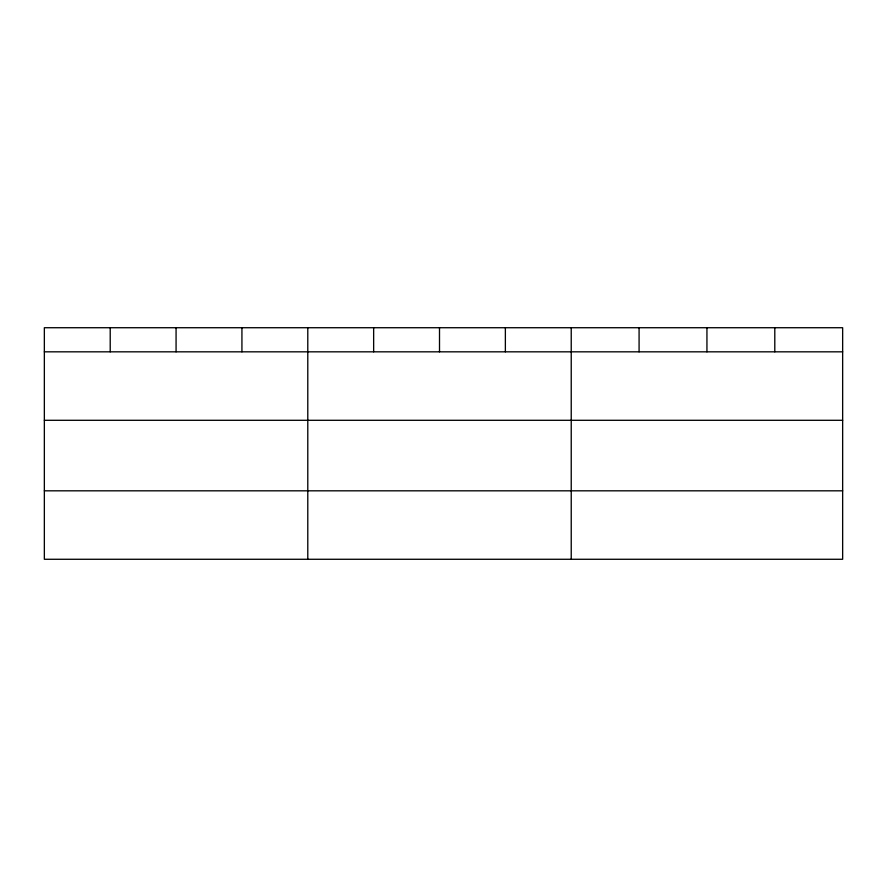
<?xml version="1.0" encoding="UTF-8"?>
<svg xmlns="http://www.w3.org/2000/svg" width="887" height="887" viewBox="0 0 887 887"><rect width="100%" height="100%" fill="white"/><g stroke="black" fill="none" stroke-linecap="round" stroke-linejoin="round"><path stroke-width="1.33" d="M842.65 420.294L842.65 327.724L44.35 327.724L44.35 559.276L842.65 559.276L842.65 420.294L44.35 420.294M44.35 351.829L842.65 351.829M44.35 490.821L842.65 490.821M774.794 327.724L774.794 351.829M706.939 327.724L706.939 351.829M639.083 327.724L639.083 351.829M571.228 327.724L571.228 559.276M505.368 327.724L505.368 351.829M439.508 327.724L439.508 351.829M373.649 327.724L373.649 351.829M307.789 327.724L307.789 559.276M241.929 327.724L241.929 351.829M176.07 327.724L176.07 351.829M110.21 327.724L110.21 351.829"/></g></svg>
